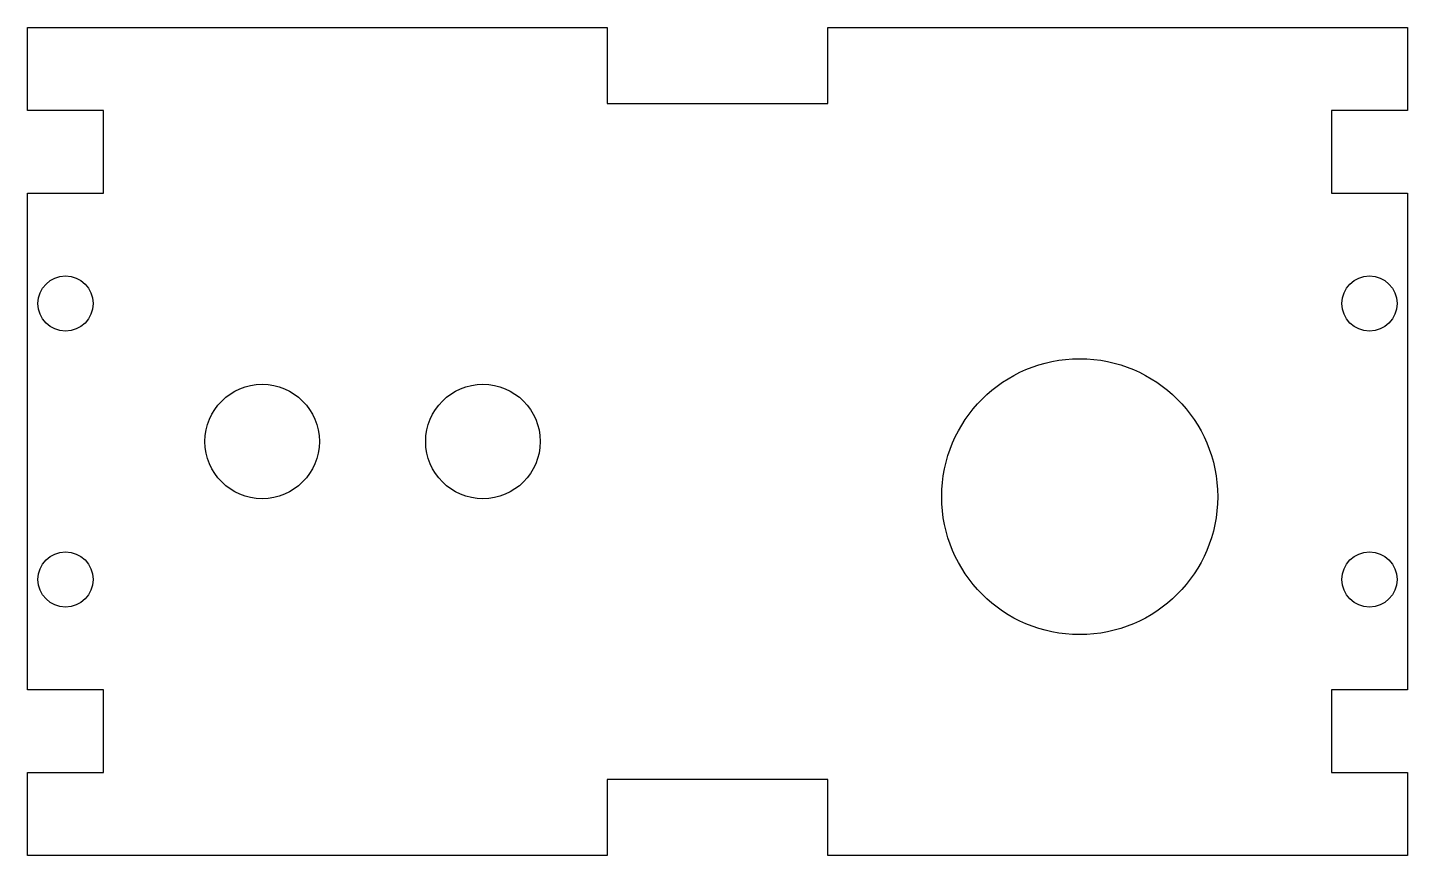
# Model space of a CAD drawing. Extents: x -100 to 0, y 0 to 60.
import ezdxf

# ---------------------------------------------------------------- set-up
doc = ezdxf.new("R2010")
doc.units = 0
doc.layers.get('0').update_dxf_attribs({"linetype": 'CONTINUOUS'})

msp = doc.modelspace()

# ---------------------------------------------------------------- linework, layer by layer
msp.add_lwpolyline([(-42, 0), (-42, 5.5), (-58, 5.5), (-58, 0), (-100, 0), (-100, 6), (-94.5, 6), (-94.5, 12), (-100, 12), (-100, 48), (-94.5, 48), (-94.5, 54), (-100, 54), (-100, 60), (-58, 60), (-58, 54.5), (-42, 54.5), (-42, 60), (0, 60), (0, 54), (-5.5, 54), (-5.5, 48), (0, 48), (0, 12), (-5.5, 12), (-5.5, 6), (0, 6), (0, 0)], close=True)
for centre, radius in [((-2.75, 40), 2), ((-97.25, 40), 2), ((-23.75, 26), 10), ((-83, 30), 4.15), ((-67, 30), 4.15), ((-2.75, 20), 2), ((-97.25, 20), 2)]:
    msp.add_circle(centre, radius)

doc.saveas('drawing.dxf')
